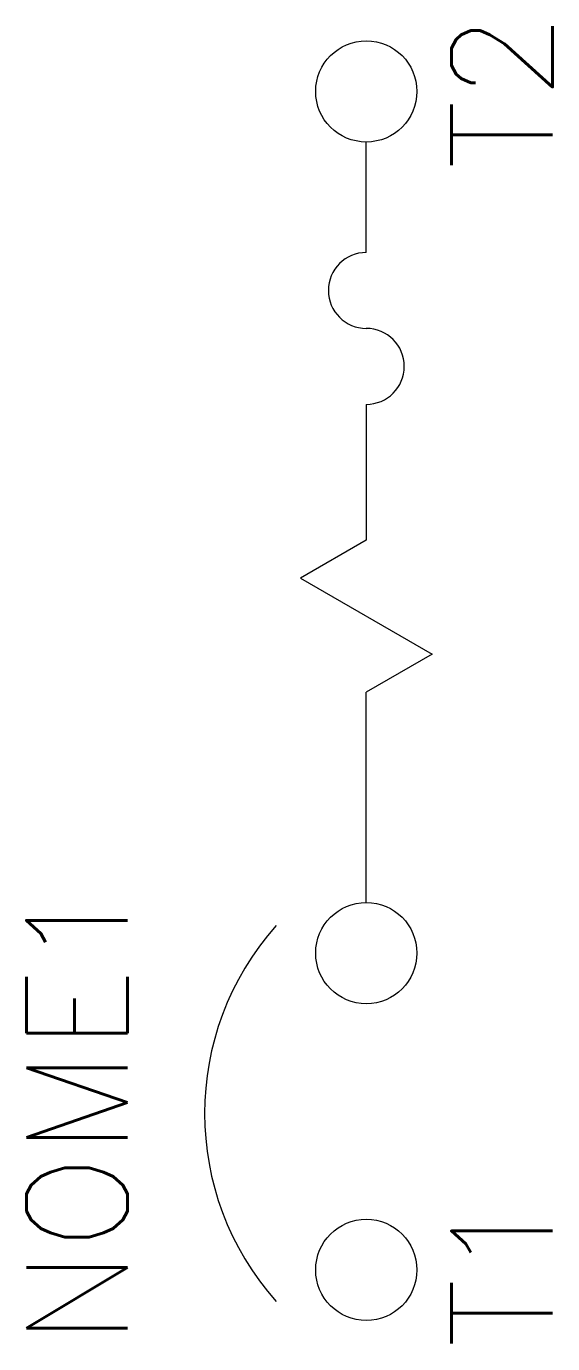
# Model space of a CAD drawing. Extents: x 357.9 to 368.3, y 197.9 to 224.
import ezdxf
from ezdxf.enums import TextEntityAlignment as Align

# ---------------------------------------------------------------- set-up
doc = ezdxf.new("R2010")
doc.units = 0
doc.header["$MEASUREMENT"] = 0
doc.layers.get('0').update_dxf_attribs({"linetype": 'CONTINUOUS'})
doc.styles.add('ROMANS', font='romans')

msp = doc.modelspace()

# ---------------------------------------------------------------- linework, layer by layer
msp.add_line((364.596, 219.492), (364.596, 221.675))
at = {"linetype": 'Continuous'}
for p, q in [((364.596, 216.492), (364.596, 213.808)), ((364.596, 213.808), (363.297, 213.058)), ((363.297, 213.058), (365.895, 211.558)), ((365.895, 211.558), (364.596, 210.808)), ((364.596, 206.65), (364.596, 210.808))]:
    msp.add_line(p, q, dxfattribs=at)
for centre in [(364.596, 222.675), (364.596, 205.65), (364.596, 199.391)]:
    msp.add_circle(centre, 1, dxfattribs=at)
for centre, radius, start, end in [((364.596, 218.742), 0.75, 90, 270), ((364.596, 217.242), 0.75, 270, 90), ((366.983, 202.481), 5.581, 138.3063, 221.6937)]:
    msp.add_arc(centre, radius, start, end, dxfattribs=at)

# ---------------------------------------------------------------- texts
at = {"lineweight": -3, "style": 'ROMANS'}
for tag, p in [('T2', (366.277, 222.675)), ('T1', (366.277, 199.391))]:
    msp.add_attdef(tag, text='', height=2, rotation=90, dxfattribs=at).set_placement(p, align=Align.TOP_CENTER)
msp.add_attdef('NOME1', text='', height=2, rotation=90, dxfattribs=at).set_placement((358.88, 202.481), align=Align.MIDDLE_CENTER)

doc.saveas('drawing.dxf')
